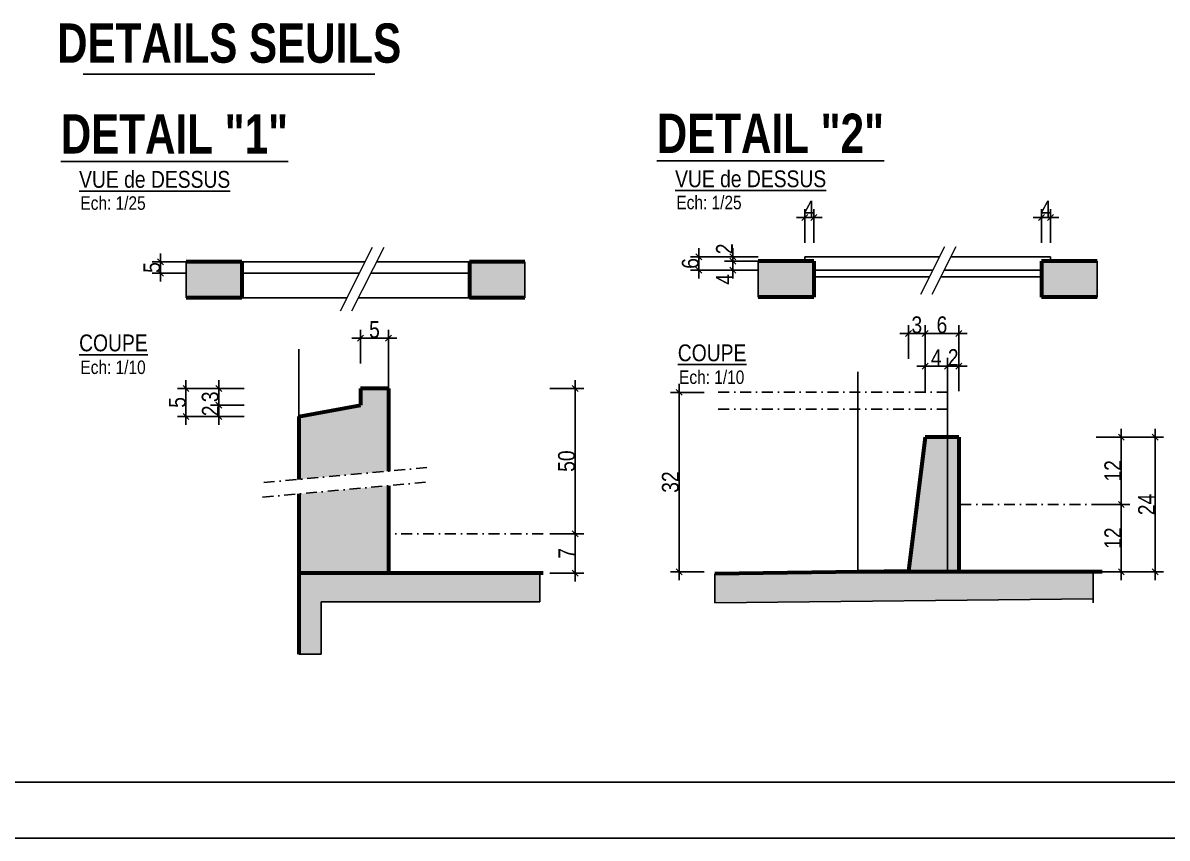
# Model space of a CAD drawing. Header units: centimetres. Extents: x -31 to 9059, y 2319 to 6519.
# Drawn here: x 5356 to 6375, y 2319 to 3046 of the extents above; entities that cross this region are included whole.
import ezdxf
from ezdxf.enums import TextEntityAlignment as Align

# ---------------------------------------------------------------- set-up
doc = ezdxf.new("R2010")
doc.units = ezdxf.units.CM
doc.header["$LTSCALE"] = 12.7
doc.header["$PDMODE"] = 1
doc.header["$PDSIZE"] = -2
doc.linetypes.add('CACHEX2', pattern=[19.05, 12.7, -6.35])
doc.linetypes.add('TIRETPTX2', pattern=[50.8, 25.4, -12.7, 0, -12.7])
for name, color, linetype in [('01_cote_gen', 4, 'Continuous'), ('01_linteaux', 2, 'Continuous'), ('01_poch_BN', 9, 'Continuous'), ('01_poch_murs', 253, 'Continuous'), ('01_texte', 230, 'Continuous'), ('AA_COTES', 2, 'Continuous')]:
    doc.layers.add(name, color=color, linetype=linetype)
doc.layers.add('01_murs_coup', color=5, linetype='Continuous', lineweight=60)
doc.layers.add('01_tram_axes', color=2, linetype='TIRETPTX2', lineweight=9)
doc.styles.add('ARIAL NA', font='ARIALN.TTF')
doc.styles.add('impact', font='impact.ttf')
doc.styles.add('STYLE2', font='ARIALN.TTF')
doc.dimstyles.new('JB10', dxfattribs={"dimscale": 0.1, "dimtxt": 150, "dimasz": 15, "dimexe": 0.1, "dimexo": 0.1, "dimgap": 0.09, "dimtad": 1, "dimdec": 1, "dimlfac": 0.2, "dimdsep": 46, "dimtxsty": 'STYLE2', "dimblk1": 'BOND_G', "dimblk2": 'BOND_D', "dimsah": 1, "dimcen": 1.5, "dimdle": 0.01, "dimse1": 1, "dimse2": 1, "dimclrd": 4, "dimclre": 2, "dimclrt": 6, "dimazin": 2, "dimtfac": 2.333333, "dimtdec": 1, "dimtix": 1, "dimtmove": 2, "dimatfit": 3, "dimldrblk": 'BOND_G', "dimfxl": 1, "dimtolj": 1, "dimtzin": 0, "dimarcsym": 0})
doc.dimstyles.new('JB25', dxfattribs={"dimscale": 0.1, "dimtxt": 150, "dimasz": 15, "dimexe": 0.1, "dimexo": 0.1, "dimgap": 0.09, "dimtad": 1, "dimdec": 1, "dimlfac": 0.5, "dimdsep": 46, "dimtxsty": 'STYLE2', "dimblk1": 'BOND_G', "dimblk2": 'BOND_D', "dimsah": 1, "dimcen": 1.5, "dimdle": 0.01, "dimse1": 1, "dimse2": 1, "dimclrd": 4, "dimclre": 2, "dimclrt": 6, "dimazin": 2, "dimtfac": 2.333333, "dimtdec": 1, "dimtix": 1, "dimtmove": 2, "dimatfit": 3, "dimldrblk": 'BOND_G', "dimfxl": 1, "dimtolj": 1, "dimtzin": 0, "dimarcsym": 0})

# ---------------------------------------------------------------- blocks, each defined once
blk = doc.blocks.new('BOND_G')
at = {"layer": 'AA_COTES', "color": 0}
for p, q in [((0, -5), (0, 15)), ((5, 0), (-5, 0)), ((1.77, 1.77), (-1.77, -1.77))]:
    blk.add_line(p, q, dxfattribs=at)
blk = doc.blocks.new('BOND_D')
at = {"layer": 'AA_COTES', "color": 0}
for p, q in [((5, 0), (-5, 0)), ((-1.77, -1.77), (1.77, 1.77)), ((0, 5), (0, -15))]:
    blk.add_line(p, q, dxfattribs=at)
blk = doc.blocks.new('*D1960')
at = {"layer": '01_cote_gen', "color": 4, "lineweight": -2, "transparency": 16777216}
blk.add_line((6161.3, 2768.8), (6188.3, 2768.8), dxfattribs=at)
at = {"layer": 'Defpoints', "color": 0, "transparency": 16777216}
for p in [(6189.8, 2768.8), (6159.8, 2676.3), (6189.8, 2676.3)]:
    blk.add_point(p, dxfattribs=at)
at = {"layer": '01_cote_gen', "color": 4, "lineweight": -2, "transparency": 16777216, "xscale": 1.5, "yscale": 1.5, "zscale": 1.5, "rotation": 180}
blk.add_blockref('BOND_G', (6159.8, 2768.8), dxfattribs=at)
at = {"layer": '01_cote_gen', "color": 4, "lineweight": -2, "transparency": 16777216, "xscale": 1.5, "yscale": 1.5, "zscale": 1.5}
blk.add_blockref('BOND_D', (6189.8, 2768.8), dxfattribs=at)
at = {"layer": '01_cote_gen', "color": 6, "transparency": 16777216, "insert": (6174.8, 2776.4), "char_height": 15, "attachment_point": 5, "style": 'STYLE2'}
blk.add_mtext('\\A1;6', dxfattribs=at)
blk = doc.blocks.new('*D1961')
at = {"layer": '01_cote_gen', "color": 4, "lineweight": -2, "transparency": 16777216}
blk.add_line((6161.3, 2739.7), (6178.3, 2739.7), dxfattribs=at)
at = {"layer": 'Defpoints', "color": 0, "transparency": 16777216}
for p in [(6159.8, 2746.3), (6179.8, 2739.7), (6179.8, 2734.7)]:
    blk.add_point(p, dxfattribs=at)
at = {"layer": '01_cote_gen', "color": 4, "lineweight": -2, "transparency": 16777216, "xscale": 1.5, "yscale": 1.5, "zscale": 1.5, "rotation": 180}
blk.add_blockref('BOND_G', (6159.8, 2739.7), dxfattribs=at)
at = {"layer": '01_cote_gen', "color": 4, "lineweight": -2, "transparency": 16777216, "xscale": 1.5, "yscale": 1.5, "zscale": 1.5}
blk.add_blockref('BOND_D', (6179.8, 2739.7), dxfattribs=at)
at = {"layer": '01_cote_gen', "color": 6, "transparency": 16777216, "insert": (6169.8, 2747.2), "char_height": 15, "attachment_point": 5, "style": 'STYLE2'}
blk.add_mtext('\\A1;4', dxfattribs=at)
blk = doc.blocks.new('*D1957')
at = {"layer": '01_cote_gen', "color": 4, "lineweight": -2, "transparency": 16777216}
blk.add_line((6181.3, 2739.7), (6188.3, 2739.7), dxfattribs=at)
at = {"layer": 'Defpoints', "color": 0, "transparency": 16777216}
for p in [(6189.8, 2743.6), (6189.8, 2739.7), (6179.8, 2729.6)]:
    blk.add_point(p, dxfattribs=at)
at = {"layer": '01_cote_gen', "color": 4, "lineweight": -2, "transparency": 16777216, "xscale": 1.5, "yscale": 1.5, "zscale": 1.5, "rotation": 180}
blk.add_blockref('BOND_G', (6179.8, 2739.7), dxfattribs=at)
at = {"layer": '01_cote_gen', "color": 4, "lineweight": -2, "transparency": 16777216, "xscale": 1.5, "yscale": 1.5, "zscale": 1.5}
blk.add_blockref('BOND_D', (6189.8, 2739.7), dxfattribs=at)
at = {"layer": '01_cote_gen', "color": 6, "transparency": 16777216, "insert": (6184.8, 2747.3), "char_height": 15, "attachment_point": 5, "style": 'STYLE2'}
blk.add_mtext('\\A1;2', dxfattribs=at)
blk = doc.blocks.new('*D1962')
at = {"layer": '01_cote_gen', "color": 4, "lineweight": -2, "transparency": 16777216}
blk.add_line((6334.6, 2614.8), (6334.6, 2557.8), dxfattribs=at)
at = {"layer": 'Defpoints', "color": 0, "transparency": 16777216}
for p in [(6189.8, 2616.3), (6208.7, 2556.3), (6334.6, 2556.3)]:
    blk.add_point(p, dxfattribs=at)
at = {"layer": '01_cote_gen', "color": 4, "lineweight": -2, "transparency": 16777216, "xscale": 1.5, "yscale": 1.5, "zscale": 1.5}
for name, p, rotation in [('BOND_G', (6334.6, 2616.3), 90), ('BOND_D', (6334.6, 2556.3), 270)]:
    blk.add_blockref(name, p, dxfattribs=dict(at, rotation=rotation))
at = {"layer": '01_cote_gen', "color": 6, "transparency": 16777216, "insert": (6327, 2586.3), "char_height": 15, "attachment_point": 5, "rotation": 90, "style": 'STYLE2'}
blk.add_mtext('\\A1;12', dxfattribs=at)
blk = doc.blocks.new('*D1963')
at = {"layer": '01_cote_gen', "color": 4, "lineweight": -2, "transparency": 16777216}
blk.add_line((6146.4, 2768.8), (6158.3, 2768.8), dxfattribs=at)
at = {"layer": 'Defpoints', "color": 0, "transparency": 16777216}
for p in [(6159.8, 2768.8), (6159.8, 2676.3), (6144.9, 2557)]:
    blk.add_point(p, dxfattribs=at)
at = {"layer": '01_cote_gen', "color": 4, "lineweight": -2, "transparency": 16777216, "xscale": 1.5, "yscale": 1.5, "zscale": 1.5, "rotation": 180}
blk.add_blockref('BOND_G', (6144.9, 2768.8), dxfattribs=at)
at = {"layer": '01_cote_gen', "color": 4, "lineweight": -2, "transparency": 16777216, "xscale": 1.5, "yscale": 1.5, "zscale": 1.5}
blk.add_blockref('BOND_D', (6159.8, 2768.8), dxfattribs=at)
at = {"layer": '01_cote_gen', "color": 6, "transparency": 16777216, "insert": (6152.4, 2776.4), "char_height": 15, "attachment_point": 5, "style": 'STYLE2'}
blk.add_mtext('\\A1;3', dxfattribs=at)
blk = doc.blocks.new('*D1964')
at = {"layer": '01_cote_gen', "color": 4, "lineweight": -2, "transparency": 16777216}
blk.add_line((5988.6, 2826.7), (5988.6, 2831.7), dxfattribs=at)
at = {"layer": 'Defpoints', "color": 0, "transparency": 16777216}
for p in [(5988.6, 2833.2), (6060.6, 2833.2), (6076.5, 2825.2)]:
    blk.add_point(p, dxfattribs=at)
at = {"layer": '01_cote_gen', "color": 4, "lineweight": -2, "transparency": 16777216, "xscale": 1.5, "yscale": 1.5, "zscale": 1.5}
for name, p, rotation in [('BOND_D', (5988.6, 2833.2), 90), ('BOND_G', (5988.6, 2825.2), 270)]:
    blk.add_blockref(name, p, dxfattribs=dict(at, rotation=rotation))
at = {"layer": '01_cote_gen', "color": 6, "transparency": 16777216, "insert": (5981.1, 2817), "char_height": 15, "attachment_point": 5, "rotation": 90, "style": 'STYLE2'}
blk.add_mtext('\\A1;4', dxfattribs=at)
blk = doc.blocks.new('*D1958')
at = {"layer": '01_cote_gen', "color": 4, "lineweight": -2, "transparency": 16777216}
blk.add_line((5958.3, 2826.7), (5958.3, 2835.7), dxfattribs=at)
at = {"layer": 'Defpoints', "color": 0, "transparency": 16777216}
for p in [(5958.3, 2837.2), (6001.1, 2837.2), (6000.2, 2825.2)]:
    blk.add_point(p, dxfattribs=at)
at = {"layer": '01_cote_gen', "color": 4, "lineweight": -2, "transparency": 16777216, "xscale": 1.5, "yscale": 1.5, "zscale": 1.5}
for name, p, rotation in [('BOND_D', (5958.3, 2837.2), 90), ('BOND_G', (5958.3, 2825.2), 270)]:
    blk.add_blockref(name, p, dxfattribs=dict(at, rotation=rotation))
at = {"layer": '01_cote_gen', "color": 6, "transparency": 16777216, "insert": (5950.7, 2831.2), "char_height": 15, "attachment_point": 5, "rotation": 90, "style": 'STYLE2'}
blk.add_mtext('\\A1;6', dxfattribs=at)
blk = doc.blocks.new('*D1959')
at = {"layer": '01_cote_gen', "color": 4, "lineweight": -2, "transparency": 16777216}
blk.add_line((5988.6, 2834.7), (5988.6, 2835.7), dxfattribs=at)
at = {"layer": 'Defpoints', "color": 0, "transparency": 16777216}
for p in [(5980.8, 2837.2), (5988.6, 2837.2), (5981.1, 2833.2)]:
    blk.add_point(p, dxfattribs=at)
at = {"layer": '01_cote_gen', "color": 4, "lineweight": -2, "transparency": 16777216, "xscale": 1.5, "yscale": 1.5, "zscale": 1.5}
for name, p, rotation in [('BOND_D', (5988.6, 2837.2), 90), ('BOND_G', (5988.6, 2833.2), 270)]:
    blk.add_blockref(name, p, dxfattribs=dict(at, rotation=rotation))
at = {"layer": '01_cote_gen', "color": 6, "transparency": 16777216, "insert": (5981, 2844.2), "char_height": 15, "attachment_point": 5, "rotation": 90, "style": 'STYLE2'}
blk.add_mtext('\\A1;2', dxfattribs=at)
blk = doc.blocks.new('*D1965')
at = {"layer": '01_cote_gen', "color": 4, "lineweight": -2, "transparency": 16777216}
for p, q in [((6051.1, 2872.2), (6049.6, 2872.2)), ((6060.6, 2872.2), (6052.6, 2872.2)), ((6062.1, 2872.2), (6063.6, 2872.2))]:
    blk.add_line(p, q, dxfattribs=at)
at = {"layer": 'Defpoints', "color": 0, "transparency": 16777216}
for p in [(6052.6, 2872.2), (6052.6, 2837.2), (6060.6, 2833.2)]:
    blk.add_point(p, dxfattribs=at)
at = {"layer": '01_cote_gen', "color": 4, "lineweight": -2, "transparency": 16777216, "xscale": 1.5, "yscale": 1.5, "zscale": 1.5}
blk.add_blockref('BOND_D', (6052.6, 2872.2), dxfattribs=at)
at = {"layer": '01_cote_gen', "color": 4, "lineweight": -2, "transparency": 16777216, "xscale": 1.5, "yscale": 1.5, "zscale": 1.5, "rotation": 180}
blk.add_blockref('BOND_G', (6060.6, 2872.2), dxfattribs=at)
at = {"layer": '01_cote_gen', "color": 6, "transparency": 16777216, "insert": (6056.6, 2879.7), "char_height": 15, "attachment_point": 5, "style": 'STYLE2'}
blk.add_mtext('\\A1;4', dxfattribs=at)
blk = doc.blocks.new('*D1966')
at = {"layer": '01_cote_gen', "color": 4, "lineweight": -2, "transparency": 16777216}
for p, q in [((6262, 2872.2), (6260.5, 2872.2)), ((6271.5, 2872.2), (6263.5, 2872.2)), ((6273, 2872.2), (6274.5, 2872.2))]:
    blk.add_line(p, q, dxfattribs=at)
at = {"layer": 'Defpoints', "color": 0, "transparency": 16777216}
for p in [(6263.5, 2872.2), (6263.5, 2833.2), (6271.5, 2833.2)]:
    blk.add_point(p, dxfattribs=at)
at = {"layer": '01_cote_gen', "color": 4, "lineweight": -2, "transparency": 16777216, "xscale": 1.5, "yscale": 1.5, "zscale": 1.5}
blk.add_blockref('BOND_D', (6263.5, 2872.2), dxfattribs=at)
at = {"layer": '01_cote_gen', "color": 4, "lineweight": -2, "transparency": 16777216, "xscale": 1.5, "yscale": 1.5, "zscale": 1.5, "rotation": 180}
blk.add_blockref('BOND_G', (6271.5, 2872.2), dxfattribs=at)
at = {"layer": '01_cote_gen', "color": 6, "transparency": 16777216, "insert": (6267.5, 2879.7), "char_height": 15, "attachment_point": 5, "style": 'STYLE2'}
blk.add_mtext('\\A1;4', dxfattribs=at)
blk = doc.blocks.new('*D1967')
at = {"layer": '01_cote_gen', "color": 4, "lineweight": -2, "transparency": 16777216}
blk.add_line((5940.6, 2557.8), (5940.6, 2714.8), dxfattribs=at)
at = {"layer": 'Defpoints', "color": 0, "transparency": 16777216}
for p in [(5940.6, 2716.3), (6210.9, 2716.3), (6261.9, 2556.3)]:
    blk.add_point(p, dxfattribs=at)
at = {"layer": '01_cote_gen', "color": 4, "lineweight": -2, "transparency": 16777216, "xscale": 1.5, "yscale": 1.5, "zscale": 1.5}
for name, p, rotation in [('BOND_D', (5940.6, 2716.3), 90), ('BOND_G', (5940.6, 2556.3), 270)]:
    blk.add_blockref(name, p, dxfattribs=dict(at, rotation=rotation))
at = {"layer": '01_cote_gen', "color": 6, "transparency": 16777216, "insert": (5932.9, 2636.3), "char_height": 15, "attachment_point": 5, "rotation": 90, "style": 'STYLE2'}
blk.add_mtext('\\A1;32', dxfattribs=at)
blk = doc.blocks.new('*D1968')
at = {"layer": '01_cote_gen', "color": 4, "lineweight": -2, "transparency": 16777216}
blk.add_line((6334.6, 2674.8), (6334.6, 2617.8), dxfattribs=at)
at = {"layer": 'Defpoints', "color": 0, "transparency": 16777216}
for p in [(6189.8, 2676.3), (6236.1, 2616.3), (6334.6, 2616.3)]:
    blk.add_point(p, dxfattribs=at)
at = {"layer": '01_cote_gen', "color": 4, "lineweight": -2, "transparency": 16777216, "xscale": 1.5, "yscale": 1.5, "zscale": 1.5}
for name, p, rotation in [('BOND_G', (6334.6, 2676.3), 90), ('BOND_D', (6334.6, 2616.3), 270)]:
    blk.add_blockref(name, p, dxfattribs=dict(at, rotation=rotation))
at = {"layer": '01_cote_gen', "color": 6, "transparency": 16777216, "insert": (6327, 2646.3), "char_height": 15, "attachment_point": 5, "rotation": 90, "style": 'STYLE2'}
blk.add_mtext('\\A1;12', dxfattribs=at)
blk = doc.blocks.new('*D1972')
at = {"layer": '01_cote_gen', "color": 4, "lineweight": -2, "transparency": 16777216}
blk.add_line((5478.7, 2824.1), (5478.7, 2831.1), dxfattribs=at)
at = {"layer": 'Defpoints', "color": 0, "transparency": 16777216}
for p in [(5478.7, 2832.6), (5550.9, 2832.6), (5550.9, 2822.6)]:
    blk.add_point(p, dxfattribs=at)
at = {"layer": '01_cote_gen', "color": 4, "lineweight": -2, "transparency": 16777216, "xscale": 1.5, "yscale": 1.5, "zscale": 1.5}
for name, p, rotation in [('BOND_D', (5478.7, 2832.6), 90), ('BOND_G', (5478.7, 2822.6), 270)]:
    blk.add_blockref(name, p, dxfattribs=dict(at, rotation=rotation))
at = {"layer": '01_cote_gen', "color": 6, "transparency": 16777216, "insert": (5471, 2827.6), "char_height": 15, "attachment_point": 5, "rotation": 90, "style": 'STYLE2'}
blk.add_mtext('\\A1;5', dxfattribs=at)
blk = doc.blocks.new('*D1973')
at = {"layer": '01_cote_gen', "color": 4, "lineweight": -2, "transparency": 16777216}
blk.add_line((5658.2, 2764.6), (5680.2, 2764.6), dxfattribs=at)
at = {"layer": 'Defpoints', "color": 0, "transparency": 16777216}
for p in [(5681.7, 2764.6), (5681.7, 2722.2), (5656.7, 2719.8)]:
    blk.add_point(p, dxfattribs=at)
at = {"layer": '01_cote_gen', "color": 4, "lineweight": -2, "transparency": 16777216, "xscale": 1.5, "yscale": 1.5, "zscale": 1.5, "rotation": 180}
blk.add_blockref('BOND_G', (5656.7, 2764.6), dxfattribs=at)
at = {"layer": '01_cote_gen', "color": 4, "lineweight": -2, "transparency": 16777216, "xscale": 1.5, "yscale": 1.5, "zscale": 1.5}
blk.add_blockref('BOND_D', (5681.7, 2764.6), dxfattribs=at)
at = {"layer": '01_cote_gen', "color": 6, "transparency": 16777216, "insert": (5669.2, 2772.2), "char_height": 15, "attachment_point": 5, "style": 'STYLE2'}
blk.add_mtext('\\A1;5', dxfattribs=at)
blk = doc.blocks.new('*D1969')
at = {"layer": '01_cote_gen', "color": 4, "lineweight": -2, "transparency": 16777216}
blk.add_line((5530.5, 2696.3), (5530.5, 2703.3), dxfattribs=at)
at = {"layer": 'Defpoints', "color": 0, "transparency": 16777216}
for p in [(5530.5, 2704.8), (5643, 2704.8), (5664.7, 2694.8)]:
    blk.add_point(p, dxfattribs=at)
at = {"layer": '01_cote_gen', "color": 4, "lineweight": -2, "transparency": 16777216, "xscale": 1.5, "yscale": 1.5, "zscale": 1.5}
for name, p, rotation in [('BOND_D', (5530.5, 2704.8), 90), ('BOND_G', (5530.5, 2694.8), 270)]:
    blk.add_blockref(name, p, dxfattribs=dict(at, rotation=rotation))
at = {"layer": '01_cote_gen', "color": 6, "transparency": 16777216, "insert": (5523, 2699.8), "char_height": 15, "attachment_point": 5, "rotation": 90, "style": 'STYLE2'}
blk.add_mtext('\\A1;2', dxfattribs=at)
blk = doc.blocks.new('*D1970')
at = {"layer": '01_cote_gen', "color": 4, "lineweight": -2, "transparency": 16777216}
blk.add_line((5530.5, 2706.3), (5530.5, 2718.3), dxfattribs=at)
at = {"layer": 'Defpoints', "color": 0, "transparency": 16777216}
for p in [(5530.5, 2719.8), (5643, 2719.8), (5559.1, 2704.8)]:
    blk.add_point(p, dxfattribs=at)
at = {"layer": '01_cote_gen', "color": 4, "lineweight": -2, "transparency": 16777216, "xscale": 1.5, "yscale": 1.5, "zscale": 1.5}
for name, p, rotation in [('BOND_D', (5530.5, 2719.8), 90), ('BOND_G', (5530.5, 2704.8), 270)]:
    blk.add_blockref(name, p, dxfattribs=dict(at, rotation=rotation))
at = {"layer": '01_cote_gen', "color": 6, "transparency": 16777216, "insert": (5522.9, 2712.3), "char_height": 15, "attachment_point": 5, "rotation": 90, "style": 'STYLE2'}
blk.add_mtext('\\A1;3', dxfattribs=at)
blk = doc.blocks.new('*D1971')
at = {"layer": '01_cote_gen', "color": 4, "lineweight": -2, "transparency": 16777216}
blk.add_line((5501.3, 2696.3), (5501.3, 2718.3), dxfattribs=at)
at = {"layer": 'Defpoints', "color": 0, "transparency": 16777216}
for p in [(5501.3, 2719.8), (5546.9, 2719.8), (5553, 2694.8)]:
    blk.add_point(p, dxfattribs=at)
at = {"layer": '01_cote_gen', "color": 4, "lineweight": -2, "transparency": 16777216, "xscale": 1.5, "yscale": 1.5, "zscale": 1.5}
for name, p, rotation in [('BOND_D', (5501.3, 2719.8), 90), ('BOND_G', (5501.3, 2694.8), 270)]:
    blk.add_blockref(name, p, dxfattribs=dict(at, rotation=rotation))
at = {"layer": '01_cote_gen', "color": 6, "transparency": 16777216, "insert": (5493.7, 2707.3), "char_height": 15, "attachment_point": 5, "rotation": 90, "style": 'STYLE2'}
blk.add_mtext('\\A1;5', dxfattribs=at)
blk = doc.blocks.new('*D1974')
at = {"layer": '01_cote_gen', "color": 4, "lineweight": -2, "transparency": 16777216}
blk.add_line((5848.1, 2718.3), (5848.1, 2591.7), dxfattribs=at)
at = {"layer": 'Defpoints', "color": 0, "transparency": 16777216}
for p in [(5681.7, 2719.8), (5778.4, 2590.2), (5848.1, 2590.2)]:
    blk.add_point(p, dxfattribs=at)
at = {"layer": '01_cote_gen', "color": 4, "lineweight": -2, "transparency": 16777216, "xscale": 1.5, "yscale": 1.5, "zscale": 1.5}
for name, p, rotation in [('BOND_G', (5848.1, 2719.8), 90), ('BOND_D', (5848.1, 2590.2), 270)]:
    blk.add_blockref(name, p, dxfattribs=dict(at, rotation=rotation))
at = {"layer": '01_cote_gen', "color": 6, "transparency": 16777216, "insert": (5840.4, 2655), "char_height": 15, "attachment_point": 5, "rotation": 90, "style": 'STYLE2'}
blk.add_mtext('\\A1;50', dxfattribs=at)
blk = doc.blocks.new('*D1975')
at = {"layer": '01_cote_gen', "color": 4, "lineweight": -2, "transparency": 16777216}
blk.add_line((5848.1, 2588.7), (5848.1, 2556.7), dxfattribs=at)
at = {"layer": 'Defpoints', "color": 0, "transparency": 16777216}
for p in [(5790.6, 2590.2), (5790.6, 2555.2), (5848.1, 2555.2)]:
    blk.add_point(p, dxfattribs=at)
at = {"layer": '01_cote_gen', "color": 4, "lineweight": -2, "transparency": 16777216, "xscale": 1.5, "yscale": 1.5, "zscale": 1.5}
for name, p, rotation in [('BOND_G', (5848.1, 2590.2), 90), ('BOND_D', (5848.1, 2555.2), 270)]:
    blk.add_blockref(name, p, dxfattribs=dict(at, rotation=rotation))
at = {"layer": '01_cote_gen', "color": 6, "transparency": 16777216, "insert": (5840.6, 2572.7), "char_height": 15, "attachment_point": 5, "rotation": 90, "style": 'STYLE2'}
blk.add_mtext('\\A1;7', dxfattribs=at)
blk = doc.blocks.new('*D1976')
at = {"layer": '01_cote_gen', "color": 4, "lineweight": -2, "transparency": 16777216}
blk.add_line((6364.7, 2674.8), (6364.7, 2557.8), dxfattribs=at)
at = {"layer": 'Defpoints', "color": 0, "transparency": 16777216}
for p in [(6312.1, 2676.3), (6309.4, 2556.3), (6364.7, 2556.3)]:
    blk.add_point(p, dxfattribs=at)
at = {"layer": '01_cote_gen', "color": 4, "lineweight": -2, "transparency": 16777216, "xscale": 1.5, "yscale": 1.5, "zscale": 1.5}
for name, p, rotation in [('BOND_G', (6364.7, 2676.3), 90), ('BOND_D', (6364.7, 2556.3), 270)]:
    blk.add_blockref(name, p, dxfattribs=dict(at, rotation=rotation))
at = {"layer": '01_cote_gen', "color": 6, "transparency": 16777216, "insert": (6357.1, 2616.3), "char_height": 15, "attachment_point": 5, "rotation": 90, "style": 'STYLE2'}
blk.add_mtext('\\A1;24', dxfattribs=at)

msp = doc.modelspace()

# ---------------------------------------------------------------- hatches: boundary and pattern name
at = {"layer": '01_poch_BN'}
h = msp.add_hatch(color=256, dxfattribs=at)
h.dxf.hatch_style = 1
h.paths.add_polyline_path([(5550.93, 2832.64), (5501.41, 2832.64), (5501.41, 2800.64), (5550.93, 2800.64)])
h.paths.add_polyline_path([(5803.33, 2832.64), (5753.8, 2832.64), (5753.8, 2800.64), (5803.33, 2800.64)])
h = msp.add_hatch(color=256, dxfattribs=at)
h.dxf.hatch_style = 1
h.paths.add_polyline_path([(6060.65, 2833.15), (6011.12, 2833.15), (6011.12, 2801.15), (6060.65, 2801.15)])
h.paths.add_polyline_path([(6313.04, 2833.15), (6263.52, 2833.15), (6263.52, 2801.15), (6313.04, 2801.15)])
h = msp.add_hatch(color=256, dxfattribs=at)
h.dxf.hatch_style = 1
h.paths.add_polyline_path([(5681.7, 2633.07), (5601.7, 2625.72), (5601.7, 2555.22), (5681.7, 2555.22)])
h.paths.add_polyline_path([(5681.7, 2719.78), (5656.7, 2719.78), (5656.7, 2704.78), (5601.7, 2694.78), (5601.7, 2638.69), (5681.7, 2646.03)])
at = {"layer": '01_poch_BN', "ltscale": 0.1}
h = msp.add_hatch(color=256, dxfattribs=at)
h.dxf.hatch_style = 1
h.paths.add_polyline_path([(6179.79, 2676.32), (6159.79, 2676.32), (6144.93, 2557.02), (6099.79, 2556.34), (6099.79, 2556.32), (6179.79, 2556.32)])
h.paths.add_polyline_path([(6189.76, 2676.32), (6179.76, 2676.32), (6179.79, 2556.32), (6189.79, 2556.32)])
h.paths.add_polyline_path([(6309.42, 2556.32), (6189.79, 2556.32), (6179.79, 2556.32), (6099.79, 2556.32), (6099.79, 2556.34), (5972.44, 2554.44), (5972.44, 2528.54), (6309.42, 2532.3)])
at = {"layer": '01_poch_BN'}
h = msp.add_hatch(color=256, dxfattribs=at)
h.dxf.hatch_style = 1
h.paths.add_polyline_path([(5816.44, 2555.22), (5691.7, 2555.22), (5601.7, 2555.22), (5601.7, 2482.92), (5621.85, 2482.92), (5621.85, 2529.45), (5816.44, 2529.45)])

# ---------------------------------------------------------------- linework, layer by layer
at = {"layer": '01_cote_gen'}
msp.add_line((8009.29, 2318.88), (-30.71, 2318.88), dxfattribs=at)
at = {"layer": '01_linteaux'}
for p, q in [((6052.65, 2837.15), (6172.59, 2837.15)), ((6052.65, 2837.15), (6052.65, 2833.15)), ((6182.73, 2837.15), (6271.52, 2837.15)), ((6271.52, 2837.15), (6271.52, 2833.15)), ((5660.85, 2832.64), (5550.93, 2832.64)), ((5753.8, 2832.64), (5671, 2832.64)), ((6060.65, 2825.15), (6166.52, 2825.15)), ((6176.66, 2825.15), (6263.52, 2825.15)), ((5655.8, 2822.64), (5550.93, 2822.64)), ((5753.8, 2822.64), (5665.94, 2822.64)), ((6060.65, 2819.15), (6163.49, 2819.15)), ((6173.63, 2819.15), (6263.52, 2819.15)), ((5550.93, 2800.64), (5644.67, 2800.64)), ((5753.8, 2800.64), (5654.82, 2800.64)), ((5601.7, 2754.76), (5601.7, 2694.78)), ((5681.7, 2754.76), (5681.7, 2719.78)), ((6099.79, 2734.68), (6099.79, 2556.32)), ((6179.79, 2734.68), (6179.79, 2676.32)), ((6189.79, 2556.32), (6179.79, 2556.32))]:
    msp.add_line(p, q, dxfattribs=at)
at = {"layer": '01_linteaux', "linetype": 'TIRETPTX2', "ltscale": 0.03}
for p, q in [((6179.79, 2716.32), (5972.44, 2716.32)), ((6179.79, 2716.32), (6179.79, 2701.32)), ((6179.79, 2701.32), (5972.44, 2701.32)), ((5570.63, 2635.83), (5718.78, 2649.44)), ((5569.54, 2622.77), (5717.69, 2636.38)), ((6317.61, 2616.32), (6189.79, 2616.32)), ((5819.52, 2590.22), (5681.7, 2590.22))]:
    msp.add_line(p, q, dxfattribs=at)
at = {"layer": '01_linteaux', "linetype": 'CACHEX2', "ltscale": 2}
msp.add_line((6179.79, 2676.32), (6179.79, 2556.32), dxfattribs=at)
at = {"layer": '01_murs_coup'}
for p, q in [((5550.93, 2832.64), (5501.41, 2832.64)), ((5550.93, 2832.64), (5550.93, 2800.64)), ((5753.8, 2832.64), (5753.8, 2800.64)), ((5803.33, 2832.64), (5753.8, 2832.64)), ((6060.65, 2833.15), (6011.12, 2833.15)), ((6060.65, 2833.15), (6060.65, 2801.15)), ((6263.52, 2833.15), (6263.52, 2801.15)), ((6313.04, 2833.15), (6263.52, 2833.15)), ((5550.93, 2800.64), (5501.41, 2800.64)), ((5803.33, 2800.64), (5753.8, 2800.64)), ((6060.65, 2801.15), (6011.12, 2801.15)), ((6313.04, 2801.15), (6263.52, 2801.15)), ((5656.7, 2719.78), (5656.7, 2704.78)), ((5681.7, 2719.78), (5656.7, 2719.78)), ((5681.7, 2719.78), (5681.7, 2646.03)), ((5601.7, 2694.78), (5656.7, 2704.78)), ((5601.7, 2694.78), (5601.7, 2638.69)), ((6159.79, 2676.32), (6144.93, 2557.02)), ((6189.79, 2676.32), (6159.79, 2676.32)), ((6189.79, 2676.32), (6189.79, 2556.32)), ((5681.7, 2633.07), (5681.7, 2555.22)), ((5601.7, 2625.72), (5601.7, 2555.22)), ((5819.52, 2555.22), (5601.7, 2555.22)), ((5601.7, 2555.22), (5601.7, 2482.92)), ((5819.52, 2555.22), (5691.7, 2555.22)), ((6144.93, 2557.02), (5972.44, 2554.44)), ((6317.61, 2556.32), (6099.79, 2556.32)), ((6317.61, 2556.32), (6189.79, 2556.32))]:
    msp.add_line(p, q, dxfattribs=at)
at = {"layer": '01_poch_BN'}
for p, q in [((5803.33, 2832.64), (5803.33, 2800.64)), ((6313.04, 2833.15), (6313.04, 2801.15)), ((5816.44, 2529.45), (5816.44, 2555.22)), ((5972.44, 2554.44), (5972.44, 2528.54)), ((6309.42, 2528.54), (6309.42, 2556.32)), ((5621.85, 2482.92), (5621.85, 2529.45)), ((5621.85, 2529.45), (5816.44, 2529.45)), ((5621.85, 2482.92), (5601.7, 2482.92))]:
    msp.add_line(p, q, dxfattribs=at)
at = {"layer": '01_poch_BN', "ltscale": 0.1}
msp.add_line((5972.44, 2528.54), (6309.42, 2532.3), dxfattribs=at)
at = {"layer": '01_poch_murs'}
for p, q in [((5501.41, 2832.64), (5501.41, 2800.64)), ((6011.12, 2833.15), (6011.12, 2801.15))]:
    msp.add_line(p, q, dxfattribs=at)
at = {"layer": '01_texte'}
for p, q in [((5409.7, 2999.85), (5669.56, 2999.85)), ((8009.29, 2368.88), (19.29, 2368.88))]:
    msp.add_line(p, q, dxfattribs=at)
at = {"layer": '01_tram_axes', "ltscale": 0.5}
for p, q in [((5667.29, 2845.37), (5638.64, 2788.72)), ((5677.43, 2845.37), (5648.79, 2788.72)), ((6177, 2845.88), (6155.66, 2803.67)), ((6187.14, 2845.88), (6165.81, 2803.67))]:
    msp.add_line(p, q, dxfattribs=at)
at = {"layer": '01_tram_axes', "ltscale": 2}
msp.add_line((5681.7, 2727.79), (5681.7, 2741.4), dxfattribs=at)

# ---------------------------------------------------------------- texts
at = {"layer": '01_texte', "style": 'impact'}
msp.add_text('DETAILS SEUILS', height=35, dxfattribs=at).set_placement((5539.76, 3027.67), align=Align.MIDDLE)
for s, p in [('%%UDETAIL "1"', (5491.01, 2918.72)), ('%%UDETAIL "2"', (6021.96, 2919.23))]:
    msp.add_text(s, height=35, dxfattribs=at).set_placement(p, align=Align.BOTTOM_CENTER)
at = {"layer": '01_texte', "style": 'ARIAL NA'}
for s, height, p in [('%%UVUE de DESSUS', 15, (5406.1, 2898.65)), ('%%UVUE de DESSUS', 15, (5937.05, 2899.16)), (' Ech: 1/25', 12, (5403.45, 2879.04)), (' Ech: 1/25', 12, (5934.4, 2879.55)), ('%%UCOUPE', 15, (5406.1, 2752.87)), ('%%UCOUPE', 15, (5939.47, 2744.02)), (' Ech: 1/10', 12, (5403.45, 2732.65)), (' Ech: 1/10', 12, (5936.81, 2723.79))]:
    msp.add_text(s, height=height, dxfattribs=at).set_placement(p)

# ---------------------------------------------------------------- dimensions: what is measured, and where the dimension line sits
at = {"layer": '01_cote_gen'}
for base, p1, p2, dimstyle, picture, middle in [((6052.65, 2872.22), (6060.65, 2833.15), (6052.65, 2837.15), 'JB25', '*D1965', (6056.65, 2879.73)), ((6263.52, 2872.22), (6271.52, 2833.15), (6263.52, 2833.15), 'JB25', '*D1966', (6267.52, 2879.73)), ((6159.79, 2768.77), (6144.93, 2557.02), (6159.79, 2676.32), 'JB10', '*D1963', (6152.36, 2776.44)), ((6189.79, 2768.77), (6159.79, 2676.32), (6189.79, 2676.32), 'JB10', '*D1960', (6174.79, 2776.44)), ((5681.7, 2764.6), (5656.7, 2719.78), (5681.7, 2722.22), 'JB10', '*D1973', (5669.2, 2772.24)), ((6179.79, 2739.71), (6159.79, 2746.27), (6179.79, 2734.68), 'JB10', '*D1961', (6169.79, 2747.22)), ((6189.79, 2739.71), (6179.79, 2729.56), (6189.79, 2743.62), 'JB10', '*D1957', (6184.79, 2747.25))]:
    dim = msp.add_linear_dim(base=base, p1=p1, p2=p2, dimstyle=dimstyle, dxfattribs=at)
    dim.commit()
    dim.dimension.update_dxf_attribs({"geometry": picture, "text_midpoint": middle})
for base, p1, p2, dimstyle, picture, middle in [((5958.34, 2837.15), (6000.23, 2825.15), (6001.1, 2837.15), 'JB25', '*D1958', (5950.67, 2831.15)), ((5478.66, 2832.64), (5550.93, 2822.64), (5550.93, 2832.64), 'JB25', '*D1972', (5471.02, 2827.64)), ((5501.32, 2719.78), (5553.04, 2694.78), (5546.91, 2719.78), 'JB10', '*D1971', (5493.68, 2707.28)), ((5530.54, 2719.78), (5559.11, 2704.78), (5642.98, 2719.78), 'JB10', '*D1970', (5522.87, 2712.28)), ((5940.58, 2716.32), (6261.92, 2556.32), (6210.9, 2716.32), 'JB10', '*D1967', (5932.92, 2636.32)), ((5530.54, 2704.78), (5664.72, 2694.78), (5642.98, 2704.78), 'JB10', '*D1969', (5523, 2699.78)), ((6334.56, 2616.32), (6189.79, 2676.32), (6236.14, 2616.32), 'JB10', '*D1968', (6327.02, 2646.32)), ((6364.66, 2556.32), (6312.06, 2676.32), (6309.42, 2556.32), 'JB10', '*D1976', (6357.12, 2616.32)), ((6334.56, 2556.32), (6189.79, 2616.32), (6208.7, 2556.32), 'JB10', '*D1962', (6327.02, 2586.32)), ((5848.11, 2555.22), (5790.62, 2590.22), (5790.62, 2555.22), 'JB10', '*D1975', (5840.6, 2572.72))]:
    dim = msp.add_linear_dim(base=base, p1=p1, p2=p2, angle=90, dimstyle=dimstyle, dxfattribs=at)
    dim.commit()
    dim.dimension.update_dxf_attribs({"geometry": picture, "text_midpoint": middle})
for base, p1, p2, picture, middle in [((5988.59, 2837.15), (5981.09, 2833.15), (5980.84, 2837.15), '*D1959', (5981.05, 2844.22)), ((5988.59, 2833.15), (6076.48, 2825.15), (6060.65, 2833.15), '*D1964', (5981.08, 2816.98))]:
    dim = msp.add_linear_dim(base=base, p1=p1, p2=p2, angle=90, dimstyle='JB25', dxfattribs=at)
    dim.commit()
    dim.dimension.update_dxf_attribs({"geometry": picture, "text_midpoint": middle, "dimtype": 160})
dim = msp.add_linear_dim(base=(5848.11, 2590.22), p1=(5681.7, 2719.78), p2=(5778.42, 2590.22), angle=90, text='50', dimstyle='JB25', dxfattribs=at)
dim.commit()
dim.dimension.update_dxf_attribs({"geometry": '*D1974', "text_midpoint": (5840.44, 2655)})

doc.saveas('drawing.dxf')
